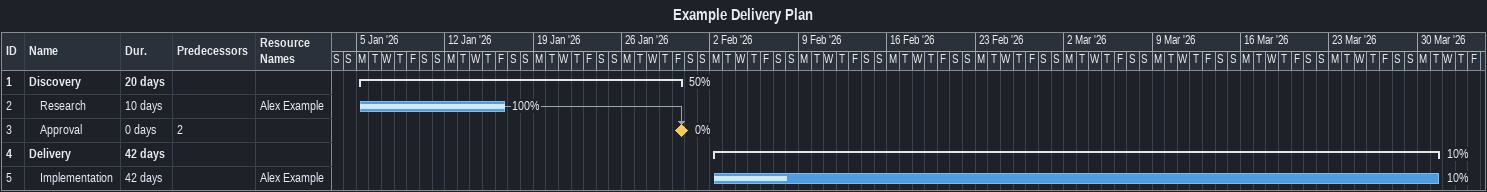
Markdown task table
Example Delivery Plan

| ID | Level | Task | Duration | Start | Finish | Predecessors | Resources | % complete |
|---|---|---|---|---|---|---|---|---|
| 1 | 1 | **Discovery** | 20d | 2026-01-05 | 2026-01-30 |  |  | 50 |
| 2 | 2 | Research | 10d | 2026-01-05 | 2026-01-16 |  | Alex Example | 100 |
| 3 | 2 | Approval | 0d | 2026-01-30 | 2026-01-30 | 2 |  | 0 |
| 4 | 1 | **Delivery** | 42d | 2026-02-02 | 2026-03-31 |  |  | 10 |
| 5 | 2 | Implementation | 42d | 2026-02-02 | 2026-03-31 |  | Alex Example | 10 |
